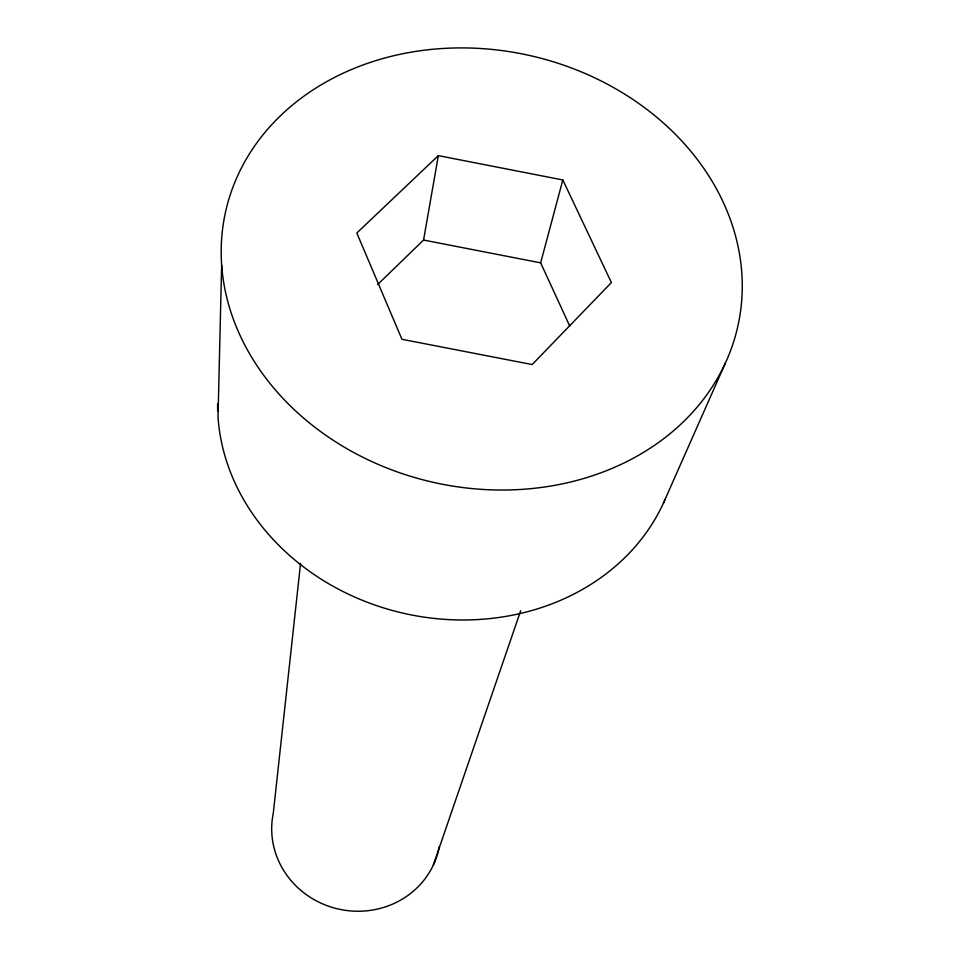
<?xml version="1.0" encoding="UTF-8"?>
<svg xmlns="http://www.w3.org/2000/svg" width="959" height="959" viewBox="0 0 959 959"><rect width="100%" height="100%" fill="white"/><g stroke="black" fill="none" stroke-linecap="round" stroke-linejoin="round"><path stroke-width="1.44" d="M221.661 265.104L218.017 417.033A232.294 200.767 12.6 0 0 414.815 615.594A232.294 200.767 12.6 0 0 665.222 499.112M300.575 563.377L273.255 813.412A84.692 80.424 12.6 0 0 340.673 909.528A84.692 80.424 12.6 0 0 439.366 846.509M377.654 284.523L423.566 240.05L438.335 155.634L562.825 179.956L611.398 282.569L532.161 364.564L401.941 339.294L356.82 233.001L438.335 155.634M569.73 326L540.648 262.85L562.825 179.956M433.288 865.198L520.665 610.763M663.424 503.127L725.412 362.993A262.454 218.796 12.6 0 0 439.69 48.693A262.454 218.796 12.6 0 0 280.064 395.24A262.454 218.796 12.6 0 0 725.412 362.993M423.566 240.05L540.648 262.85M217.705 411.135A232.294 200.767 12.6 0 1 217.609 403.715"/></g></svg>
